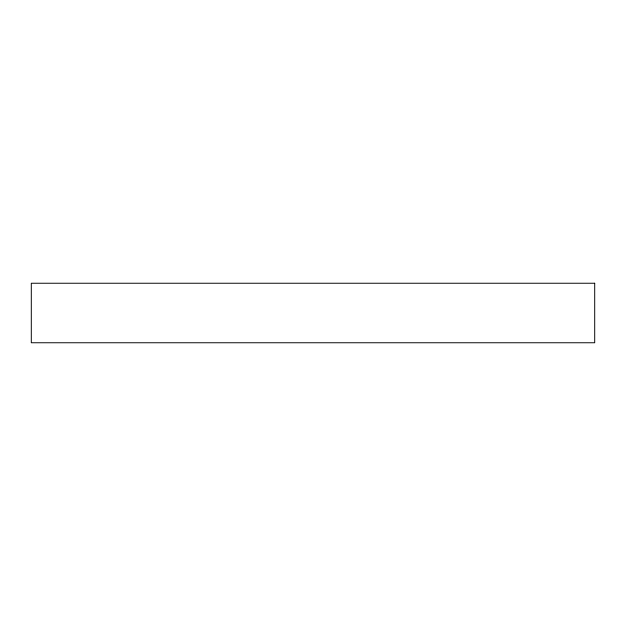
<?xml version="1.0" encoding="UTF-8"?>
<svg xmlns="http://www.w3.org/2000/svg" width="626" height="626" viewBox="0 0 626 626"><rect width="100%" height="100%" fill="white"/><g stroke="black" fill="none" stroke-linecap="round" stroke-linejoin="round"><path stroke-width="0.94" d="M594.7 283.242L31.3 283.242L31.3 342.758L594.7 342.758L594.7 283.242"/></g></svg>
